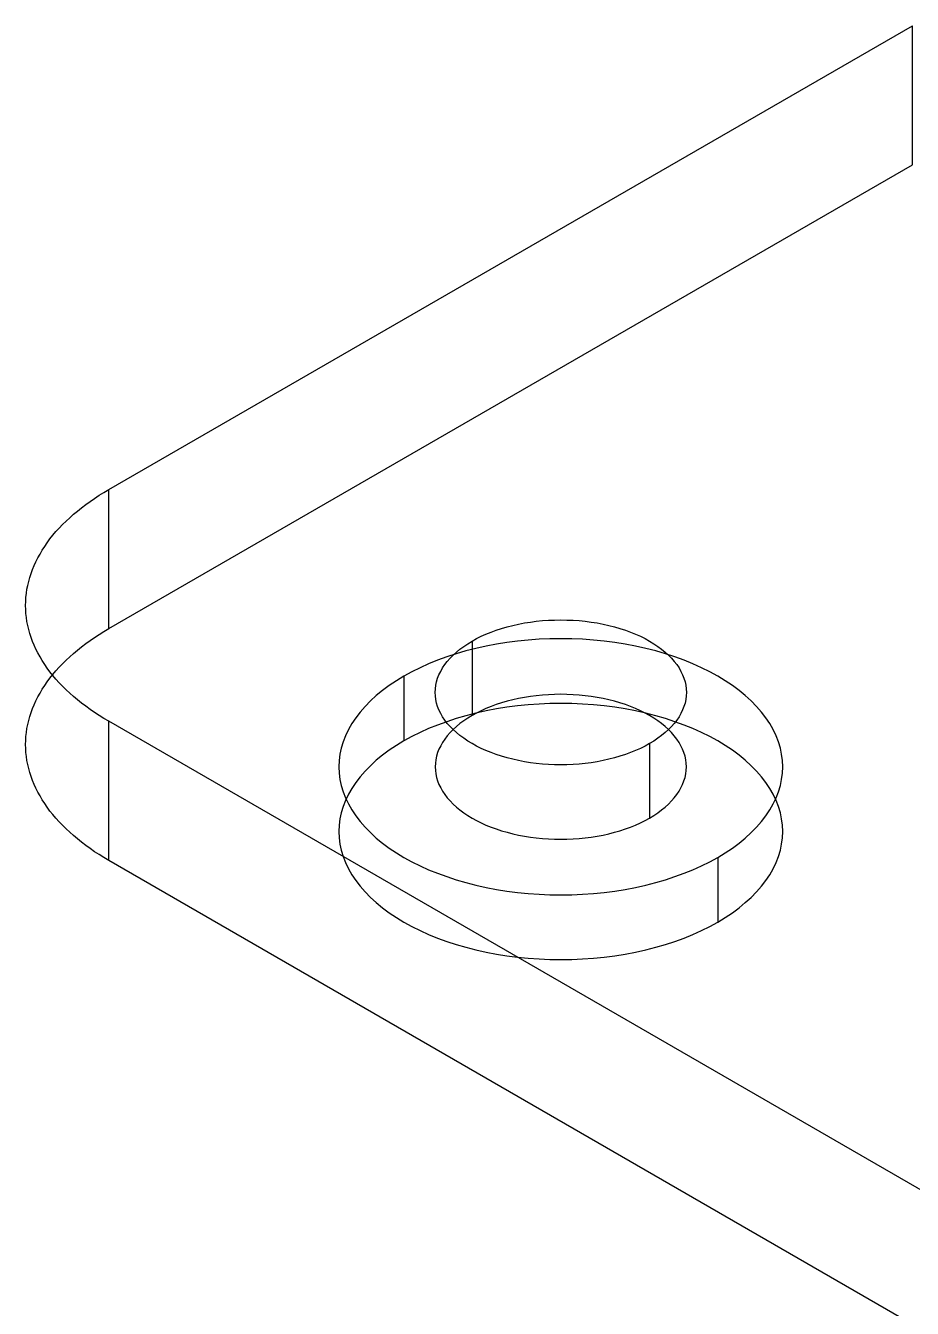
# Model space of a CAD drawing. Header units: inches. Extents: x 0.5 to 33.5, y 0.5 to 21.5.
# Drawn here: x 27.333 to 28.313, y 12.251 to 13.668 of the extents above; entities that cross this region are included whole.
import ezdxf

# ---------------------------------------------------------------- set-up
doc = ezdxf.new("R2010")
doc.units = ezdxf.units.IN
doc.header["$MEASUREMENT"] = 0

msp = doc.modelspace()

# ---------------------------------------------------------------- linework, layer by layer
at = {"layer": 'OUTLINE'}
for p, q in [((27.4252, 13.1552), (28.3126, 13.6675)), ((28.3126, 13.5138), (28.3126, 13.6675)), ((27.4252, 13.0015), (28.3126, 13.5138)), ((27.4095, 13.1454), (27.4146, 13.1488)), ((27.4146, 13.1488), (27.4198, 13.152)), ((27.4198, 13.152), (27.4252, 13.1552)), ((27.4252, 13.0015), (27.4252, 13.1552)), ((27.3906, 13.1314), (27.3951, 13.135)), ((27.3951, 13.135), (27.3997, 13.1386)), ((27.3997, 13.1386), (27.4045, 13.142)), ((27.4045, 13.142), (27.4095, 13.1454)), ((27.3741, 13.1164), (27.378, 13.1203)), ((27.378, 13.1203), (27.382, 13.124)), ((27.382, 13.124), (27.3862, 13.1278)), ((27.3862, 13.1278), (27.3906, 13.1314)), ((27.3635, 13.1046), (27.3668, 13.1086)), ((27.3668, 13.1086), (27.3704, 13.1125)), ((27.3704, 13.1125), (27.3741, 13.1164)), ((27.3517, 13.0882), (27.3544, 13.0923)), ((27.3544, 13.0923), (27.3572, 13.0964)), ((27.3572, 13.0964), (27.3602, 13.1005)), ((27.3602, 13.1005), (27.3635, 13.1046)), ((27.3447, 13.0754), (27.3468, 13.0797)), ((27.3468, 13.0797), (27.3492, 13.0839)), ((27.3492, 13.0839), (27.3517, 13.0882)), ((27.3394, 13.0625), (27.341, 13.0668)), ((27.341, 13.0668), (27.3427, 13.0711)), ((27.3427, 13.0711), (27.3447, 13.0754)), ((27.3357, 13.0493), (27.3367, 13.0537)), ((27.3367, 13.0537), (27.338, 13.0581)), ((27.338, 13.0581), (27.3394, 13.0625)), ((27.3334, 13.0316), (27.3337, 13.036)), ((27.3337, 13.036), (27.3342, 13.0405)), ((27.3342, 13.0405), (27.3348, 13.0449)), ((27.3348, 13.0449), (27.3357, 13.0493)), ((27.3333, 13.0271), (27.3334, 13.0316)), ((27.3334, 13.0227), (27.3333, 13.0271)), ((27.3337, 13.0182), (27.3334, 13.0227)), ((27.3342, 13.0138), (27.3337, 13.0182)), ((27.3348, 13.0094), (27.3342, 13.0138)), ((27.3357, 13.005), (27.3348, 13.0094)), ((27.8776, 13.0065), (27.8841, 13.0077)), ((27.8841, 13.0077), (27.8907, 13.0087)), ((27.8907, 13.0087), (27.8973, 13.0096)), ((27.8973, 13.0096), (27.904, 13.0103)), ((27.904, 13.0103), (27.9108, 13.0107)), ((27.9108, 13.0107), (27.9175, 13.011)), ((27.9175, 13.011), (27.9243, 13.0111)), ((27.9243, 13.0111), (27.9311, 13.011)), ((27.9311, 13.011), (27.9379, 13.0107)), ((27.9379, 13.0107), (27.9447, 13.0103)), ((27.9447, 13.0103), (27.9514, 13.0096)), ((27.9514, 13.0096), (27.958, 13.0087)), ((27.958, 13.0087), (27.9646, 13.0077)), ((27.9646, 13.0077), (27.9711, 13.0065)), ((27.3367, 13.0006), (27.3357, 13.005)), ((27.338, 12.9962), (27.3367, 13.0006)), ((27.3394, 12.9918), (27.338, 12.9962)), ((27.4095, 12.9917), (27.4146, 12.9951)), ((27.4146, 12.9951), (27.4198, 12.9983)), ((27.4198, 12.9983), (27.4252, 13.0015)), ((27.8312, 12.9904), (27.8364, 12.993)), ((27.8364, 12.993), (27.8417, 12.9954)), ((27.8417, 12.9954), (27.8473, 12.9976)), ((27.8473, 12.9976), (27.8531, 12.9997)), ((27.8531, 12.9997), (27.859, 13.0017)), ((27.859, 13.0017), (27.8651, 13.0034)), ((27.8651, 13.0034), (27.8713, 13.005)), ((27.8713, 13.005), (27.8776, 13.0065)), ((27.9711, 13.0065), (27.9774, 13.005)), ((27.9774, 13.005), (27.9836, 13.0034)), ((27.9836, 13.0034), (27.9897, 13.0017)), ((27.9897, 13.0017), (27.9956, 12.9997)), ((27.9956, 12.9997), (28.0014, 12.9976)), ((28.0014, 12.9976), (28.0069, 12.9954)), ((28.0069, 12.9954), (28.0123, 12.993)), ((28.0123, 12.993), (28.0175, 12.9904)), ((27.341, 12.9874), (27.3394, 12.9918)), ((27.3427, 12.9831), (27.341, 12.9874)), ((27.3447, 12.9788), (27.3427, 12.9831)), ((27.3468, 12.9746), (27.3447, 12.9788)), ((27.3906, 12.9777), (27.3951, 12.9813)), ((27.3951, 12.9813), (27.3997, 12.9849)), ((27.3997, 12.9849), (27.4045, 12.9883)), ((27.4045, 12.9883), (27.4095, 12.9917)), ((27.809, 12.9756), (27.813, 12.9788)), ((27.813, 12.9788), (27.8172, 12.9819)), ((27.8172, 12.9819), (27.8216, 12.9848)), ((27.8306, 12.9796), (27.8196, 12.9768)), ((27.8216, 12.9848), (27.8263, 12.9877)), ((27.8263, 12.9877), (27.8312, 12.9904)), ((27.8263, 12.9877), (27.8263, 12.9055)), ((27.8418, 12.9821), (27.8306, 12.9796)), ((27.8532, 12.9843), (27.8418, 12.9821)), ((27.8648, 12.9861), (27.8532, 12.9843)), ((27.8765, 12.9876), (27.8648, 12.9861)), ((27.8884, 12.9888), (27.8765, 12.9876)), ((27.9003, 12.9897), (27.8884, 12.9888)), ((27.9123, 12.9902), (27.9003, 12.9897)), ((27.9243, 12.9903), (27.9123, 12.9902)), ((27.9364, 12.9902), (27.9243, 12.9903)), ((27.9484, 12.9897), (27.9364, 12.9902)), ((27.9603, 12.9888), (27.9484, 12.9897)), ((27.9722, 12.9876), (27.9603, 12.9888)), ((27.9839, 12.9861), (27.9722, 12.9876)), ((27.9955, 12.9843), (27.9839, 12.9861)), ((28.0069, 12.9821), (27.9955, 12.9843)), ((28.0181, 12.9796), (28.0069, 12.9821)), ((28.0175, 12.9904), (28.0224, 12.9877)), ((28.0291, 12.9768), (28.0181, 12.9796)), ((28.0224, 12.9877), (28.0271, 12.9848)), ((28.0271, 12.9848), (28.0315, 12.9819)), ((28.0315, 12.9819), (28.0357, 12.9788)), ((28.0357, 12.9788), (28.0396, 12.9756)), ((27.3492, 12.9703), (27.3468, 12.9746)), ((27.3517, 12.9661), (27.3492, 12.9703)), ((27.3544, 12.9619), (27.3517, 12.9661)), ((27.3741, 12.9627), (27.378, 12.9666)), ((27.378, 12.9666), (27.382, 12.9703)), ((27.382, 12.9703), (27.3862, 12.9741)), ((27.3862, 12.9741), (27.3906, 12.9777)), ((27.7882, 12.9665), (27.7784, 12.9625)), ((27.7983, 12.9702), (27.7882, 12.9665)), ((27.7962, 12.9617), (27.799, 12.9653)), ((27.8088, 12.9736), (27.7983, 12.9702)), ((27.799, 12.9653), (27.8021, 12.9688)), ((27.8021, 12.9688), (27.8054, 12.9722)), ((27.8054, 12.9722), (27.809, 12.9756)), ((27.8196, 12.9768), (27.8088, 12.9736)), ((28.0399, 12.9736), (28.0291, 12.9768)), ((28.0396, 12.9756), (28.0433, 12.9722)), ((28.0503, 12.9702), (28.0399, 12.9736)), ((28.0433, 12.9722), (28.0466, 12.9688)), ((28.0466, 12.9688), (28.0497, 12.9653)), ((28.0497, 12.9653), (28.0525, 12.9617)), ((28.0605, 12.9665), (28.0503, 12.9702)), ((28.0703, 12.9625), (28.0605, 12.9665)), ((27.3572, 12.9578), (27.3544, 12.9619)), ((27.3602, 12.9537), (27.3572, 12.9578)), ((27.3635, 12.9497), (27.3602, 12.9537)), ((27.3602, 12.9468), (27.3635, 12.9509)), ((27.3635, 12.9509), (27.3668, 12.9549)), ((27.3668, 12.9549), (27.3704, 12.9588)), ((27.3704, 12.9588), (27.3741, 12.9627)), ((27.7598, 12.9537), (27.751, 12.9489)), ((27.7689, 12.9582), (27.7598, 12.9537)), ((27.7784, 12.9625), (27.7689, 12.9582)), ((27.7883, 12.9467), (27.7898, 12.9505)), ((27.7898, 12.9505), (27.7917, 12.9543)), ((27.7917, 12.9543), (27.7938, 12.958)), ((27.7938, 12.958), (27.7962, 12.9617)), ((28.0525, 12.9617), (28.0549, 12.958)), ((28.0549, 12.958), (28.057, 12.9543)), ((28.057, 12.9543), (28.0589, 12.9505)), ((28.0589, 12.9505), (28.0603, 12.9467)), ((28.0798, 12.9582), (28.0703, 12.9625)), ((28.0889, 12.9537), (28.0798, 12.9582)), ((28.0976, 12.9489), (28.0889, 12.9537)), ((27.3517, 12.9345), (27.3544, 12.9386)), ((27.3544, 12.9386), (27.3572, 12.9428)), ((27.3572, 12.9428), (27.3602, 12.9468)), ((27.3668, 12.9457), (27.3635, 12.9497)), ((27.3704, 12.9417), (27.3668, 12.9457)), ((27.3741, 12.9379), (27.3704, 12.9417)), ((27.378, 12.934), (27.3741, 12.9379)), ((27.7349, 12.9386), (27.7275, 12.9331)), ((27.7428, 12.9439), (27.7349, 12.9386)), ((27.751, 12.9489), (27.7428, 12.9439)), ((27.751, 12.9489), (27.751, 12.8774)), ((27.7858, 12.935), (27.7863, 12.9389)), ((27.7863, 12.9389), (27.7872, 12.9428)), ((27.7872, 12.9428), (27.7883, 12.9467)), ((28.0603, 12.9467), (28.0615, 12.9428)), ((28.0615, 12.9428), (28.0623, 12.9389)), ((28.0623, 12.9389), (28.0628, 12.935)), ((28.1059, 12.9439), (28.0976, 12.9489)), ((28.1138, 12.9386), (28.1059, 12.9439)), ((28.1212, 12.9331), (28.1138, 12.9386)), ((27.3447, 12.9217), (27.3468, 12.926)), ((27.3468, 12.926), (27.3492, 12.9303)), ((27.3492, 12.9303), (27.3517, 12.9345)), ((27.382, 12.9302), (27.378, 12.934)), ((27.3862, 12.9265), (27.382, 12.9302)), ((27.3906, 12.9228), (27.3862, 12.9265)), ((27.3951, 12.9192), (27.3906, 12.9228)), ((27.7206, 12.9275), (27.7141, 12.9216)), ((27.7275, 12.9331), (27.7206, 12.9275)), ((27.7857, 12.9311), (27.7858, 12.935)), ((27.7858, 12.9271), (27.7857, 12.9311)), ((27.7863, 12.9232), (27.7858, 12.9271)), ((27.7872, 12.9193), (27.7863, 12.9232)), ((27.8713, 12.9228), (27.8651, 12.9212)), ((27.8776, 12.9242), (27.8713, 12.9228)), ((27.8841, 12.9255), (27.8776, 12.9242)), ((27.8907, 12.9265), (27.8841, 12.9255)), ((27.8973, 12.9274), (27.8907, 12.9265)), ((27.904, 12.928), (27.8973, 12.9274)), ((27.9108, 12.9285), (27.904, 12.928)), ((27.9175, 12.9288), (27.9108, 12.9285)), ((27.9243, 12.9289), (27.9175, 12.9288)), ((27.9311, 12.9288), (27.9243, 12.9289)), ((27.9379, 12.9285), (27.9311, 12.9288)), ((27.9447, 12.928), (27.9379, 12.9285)), ((27.9514, 12.9274), (27.9447, 12.928)), ((27.958, 12.9265), (27.9514, 12.9274)), ((27.9646, 12.9255), (27.958, 12.9265)), ((27.9711, 12.9242), (27.9646, 12.9255)), ((27.9774, 12.9228), (27.9711, 12.9242)), ((27.9836, 12.9212), (27.9774, 12.9228)), ((28.0623, 12.9232), (28.0615, 12.9193)), ((28.0628, 12.9271), (28.0623, 12.9232)), ((28.0628, 12.935), (28.063, 12.9311)), ((28.063, 12.9311), (28.0628, 12.9271)), ((28.1281, 12.9275), (28.1212, 12.9331)), ((28.1346, 12.9216), (28.1281, 12.9275)), ((27.338, 12.9044), (27.3394, 12.9088)), ((27.3394, 12.9088), (27.341, 12.9131)), ((27.341, 12.9131), (27.3427, 12.9174)), ((27.3427, 12.9174), (27.3447, 12.9217)), ((27.3997, 12.9157), (27.3951, 12.9192)), ((27.4045, 12.9122), (27.3997, 12.9157)), ((27.4095, 12.9088), (27.4045, 12.9122)), ((27.4146, 12.9055), (27.4095, 12.9088)), ((27.7028, 12.9093), (27.6979, 12.903)), ((27.7082, 12.9155), (27.7028, 12.9093)), ((27.7141, 12.9216), (27.7082, 12.9155)), ((27.7883, 12.9155), (27.7872, 12.9193)), ((27.7898, 12.9116), (27.7883, 12.9155)), ((27.7917, 12.9078), (27.7898, 12.9116)), ((27.7938, 12.9041), (27.7917, 12.9078)), ((27.8306, 12.9081), (27.8196, 12.9053)), ((27.8312, 12.9082), (27.8263, 12.9055)), ((27.8418, 12.9106), (27.8306, 12.9081)), ((27.8364, 12.9107), (27.8312, 12.9082)), ((27.8417, 12.9131), (27.8364, 12.9107)), ((27.8473, 12.9154), (27.8417, 12.9131)), ((27.8532, 12.9128), (27.8418, 12.9106)), ((27.8531, 12.9175), (27.8473, 12.9154)), ((27.859, 12.9195), (27.8531, 12.9175)), ((27.8648, 12.9146), (27.8532, 12.9128)), ((27.8651, 12.9212), (27.859, 12.9195)), ((27.8765, 12.9162), (27.8648, 12.9146)), ((27.8884, 12.9173), (27.8765, 12.9162)), ((27.9003, 12.9182), (27.8884, 12.9173)), ((27.9123, 12.9187), (27.9003, 12.9182)), ((27.9243, 12.9189), (27.9123, 12.9187)), ((27.9364, 12.9187), (27.9243, 12.9189)), ((27.9484, 12.9182), (27.9364, 12.9187)), ((27.9603, 12.9173), (27.9484, 12.9182)), ((27.9722, 12.9162), (27.9603, 12.9173)), ((27.9839, 12.9146), (27.9722, 12.9162)), ((27.9897, 12.9195), (27.9836, 12.9212)), ((27.9955, 12.9128), (27.9839, 12.9146)), ((27.9956, 12.9175), (27.9897, 12.9195)), ((28.0069, 12.9106), (27.9955, 12.9128)), ((28.0014, 12.9154), (27.9956, 12.9175)), ((28.0069, 12.9131), (28.0014, 12.9154)), ((28.0123, 12.9107), (28.0069, 12.9131)), ((28.0181, 12.9081), (28.0069, 12.9106)), ((28.0175, 12.9082), (28.0123, 12.9107)), ((28.0224, 12.9055), (28.0175, 12.9082)), ((28.0291, 12.9053), (28.0181, 12.9081)), ((28.057, 12.9078), (28.0549, 12.9041)), ((28.0589, 12.9116), (28.057, 12.9078)), ((28.0603, 12.9155), (28.0589, 12.9116)), ((28.0615, 12.9193), (28.0603, 12.9155)), ((28.1405, 12.9155), (28.1346, 12.9216)), ((28.1459, 12.9093), (28.1405, 12.9155)), ((28.1508, 12.903), (28.1459, 12.9093)), ((27.3348, 12.8912), (27.3357, 12.8956)), ((27.3357, 12.8956), (27.3367, 12.9)), ((27.3367, 12.9), (27.338, 12.9044)), ((27.4198, 12.9022), (27.4146, 12.9055)), ((27.4252, 12.8991), (27.4198, 12.9022)), ((27.4252, 12.7454), (27.4252, 12.8991)), ((29.8654, 11.4902), (27.4252, 12.8991)), ((27.6936, 12.8965), (27.6898, 12.8899)), ((27.6979, 12.903), (27.6936, 12.8965)), ((27.7882, 12.895), (27.7784, 12.891)), ((27.7983, 12.8987), (27.7882, 12.895)), ((27.7962, 12.9004), (27.7938, 12.9041)), ((27.799, 12.8968), (27.7962, 12.9004)), ((27.8088, 12.9022), (27.7983, 12.8987)), ((27.8021, 12.8933), (27.799, 12.8968)), ((27.8196, 12.9053), (27.8088, 12.9022)), ((27.813, 12.8965), (27.809, 12.8933)), ((27.8172, 12.8996), (27.813, 12.8965)), ((27.8216, 12.9026), (27.8172, 12.8996)), ((27.8263, 12.9055), (27.8216, 12.9026)), ((28.0271, 12.9026), (28.0224, 12.9055)), ((28.0315, 12.8996), (28.0271, 12.9026)), ((28.0399, 12.9022), (28.0291, 12.9053)), ((28.0357, 12.8965), (28.0315, 12.8996)), ((28.0396, 12.8933), (28.0357, 12.8965)), ((28.0503, 12.8987), (28.0399, 12.9022)), ((28.0497, 12.8968), (28.0466, 12.8933)), ((28.0525, 12.9004), (28.0497, 12.8968)), ((28.0605, 12.895), (28.0503, 12.8987)), ((28.0549, 12.9041), (28.0525, 12.9004)), ((28.0703, 12.891), (28.0605, 12.895)), ((28.1551, 12.8965), (28.1508, 12.903)), ((28.1589, 12.8899), (28.1551, 12.8965)), ((27.3334, 12.8779), (27.3337, 12.8823)), ((27.3337, 12.8823), (27.3342, 12.8868)), ((27.3342, 12.8868), (27.3348, 12.8912)), ((27.6866, 12.8832), (27.684, 12.8764)), ((27.6898, 12.8899), (27.6866, 12.8832)), ((27.7598, 12.8822), (27.751, 12.8774)), ((27.7689, 12.8868), (27.7598, 12.8822)), ((27.7784, 12.891), (27.7689, 12.8868)), ((27.7962, 12.8795), (27.7938, 12.8758)), ((27.799, 12.8831), (27.7962, 12.8795)), ((27.8021, 12.8866), (27.799, 12.8831)), ((27.8054, 12.8899), (27.8021, 12.8933)), ((27.8054, 12.89), (27.8021, 12.8866)), ((27.809, 12.8933), (27.8054, 12.89)), ((27.809, 12.8866), (27.8054, 12.8899)), ((27.813, 12.8834), (27.809, 12.8866)), ((27.8172, 12.8803), (27.813, 12.8834)), ((27.8216, 12.8773), (27.8172, 12.8803)), ((28.0315, 12.8803), (28.0271, 12.8773)), ((28.0357, 12.8834), (28.0315, 12.8803)), ((28.0396, 12.8866), (28.0357, 12.8834)), ((28.0433, 12.89), (28.0396, 12.8933)), ((28.0433, 12.8899), (28.0396, 12.8866)), ((28.0466, 12.8933), (28.0433, 12.8899)), ((28.0466, 12.8866), (28.0433, 12.89)), ((28.0497, 12.8831), (28.0466, 12.8866)), ((28.0525, 12.8795), (28.0497, 12.8831)), ((28.0549, 12.8758), (28.0525, 12.8795)), ((28.0798, 12.8868), (28.0703, 12.891)), ((28.0889, 12.8822), (28.0798, 12.8868)), ((28.0976, 12.8774), (28.0889, 12.8822)), ((28.1621, 12.8832), (28.1589, 12.8899)), ((28.1647, 12.8764), (28.1621, 12.8832)), ((27.3333, 12.8734), (27.3334, 12.8779)), ((27.3334, 12.869), (27.3333, 12.8734)), ((27.3337, 12.8645), (27.3334, 12.869)), ((27.6819, 12.8696), (27.6804, 12.8627)), ((27.684, 12.8764), (27.6819, 12.8696)), ((27.7349, 12.8671), (27.7275, 12.8617)), ((27.7428, 12.8724), (27.7349, 12.8671)), ((27.751, 12.8774), (27.7428, 12.8724)), ((27.7898, 12.8683), (27.7883, 12.8645)), ((27.7917, 12.8721), (27.7898, 12.8683)), ((27.7938, 12.8758), (27.7917, 12.8721)), ((27.8263, 12.8745), (27.8216, 12.8773)), ((27.8312, 12.8718), (27.8263, 12.8745)), ((27.8364, 12.8692), (27.8312, 12.8718)), ((27.8417, 12.8668), (27.8364, 12.8692)), ((27.8473, 12.8645), (27.8417, 12.8668)), ((28.0069, 12.8668), (28.0014, 12.8645)), ((28.0123, 12.8692), (28.0069, 12.8668)), ((28.0175, 12.8718), (28.0123, 12.8692)), ((28.0224, 12.8745), (28.0175, 12.8718)), ((28.0271, 12.8773), (28.0224, 12.8745)), ((28.0224, 12.8745), (28.0224, 12.7922)), ((28.057, 12.8721), (28.0549, 12.8758)), ((28.0589, 12.8683), (28.057, 12.8721)), ((28.0603, 12.8645), (28.0589, 12.8683)), ((28.1059, 12.8724), (28.0976, 12.8774)), ((28.1138, 12.8671), (28.1059, 12.8724)), ((28.1212, 12.8617), (28.1138, 12.8671)), ((28.1668, 12.8696), (28.1647, 12.8764)), ((28.1682, 12.8627), (28.1668, 12.8696)), ((27.3342, 12.8601), (27.3337, 12.8645)), ((27.3348, 12.8557), (27.3342, 12.8601)), ((27.3357, 12.8513), (27.3348, 12.8557)), ((27.3367, 12.8469), (27.3357, 12.8513)), ((27.6796, 12.8558), (27.6793, 12.8488)), ((27.6804, 12.8627), (27.6796, 12.8558)), ((27.7206, 12.856), (27.7141, 12.8501)), ((27.7275, 12.8617), (27.7206, 12.856)), ((27.7858, 12.8528), (27.7857, 12.8488)), ((27.7863, 12.8567), (27.7858, 12.8528)), ((27.7872, 12.8606), (27.7863, 12.8567)), ((27.7883, 12.8645), (27.7872, 12.8606)), ((27.8531, 12.8624), (27.8473, 12.8645)), ((27.859, 12.8605), (27.8531, 12.8624)), ((27.8651, 12.8587), (27.859, 12.8605)), ((27.8713, 12.8571), (27.8651, 12.8587)), ((27.8776, 12.8557), (27.8713, 12.8571)), ((27.8841, 12.8545), (27.8776, 12.8557)), ((27.8907, 12.8534), (27.8841, 12.8545)), ((27.8973, 12.8525), (27.8907, 12.8534)), ((27.904, 12.8519), (27.8973, 12.8525)), ((27.9108, 12.8514), (27.904, 12.8519)), ((27.9175, 12.8511), (27.9108, 12.8514)), ((27.9243, 12.851), (27.9175, 12.8511)), ((27.9311, 12.8511), (27.9243, 12.851)), ((27.9379, 12.8514), (27.9311, 12.8511)), ((27.9447, 12.8519), (27.9379, 12.8514)), ((27.9514, 12.8525), (27.9447, 12.8519)), ((27.958, 12.8534), (27.9514, 12.8525)), ((27.9646, 12.8545), (27.958, 12.8534)), ((27.9711, 12.8557), (27.9646, 12.8545)), ((27.9774, 12.8571), (27.9711, 12.8557)), ((27.9836, 12.8587), (27.9774, 12.8571)), ((27.9897, 12.8605), (27.9836, 12.8587)), ((27.9956, 12.8624), (27.9897, 12.8605)), ((28.0014, 12.8645), (27.9956, 12.8624)), ((28.0615, 12.8606), (28.0603, 12.8645)), ((28.0623, 12.8567), (28.0615, 12.8606)), ((28.0628, 12.8528), (28.0623, 12.8567)), ((28.063, 12.8488), (28.0628, 12.8528)), ((28.1281, 12.856), (28.1212, 12.8617)), ((28.1346, 12.8501), (28.1281, 12.856)), ((28.1691, 12.8558), (28.1682, 12.8627)), ((28.1694, 12.8488), (28.1691, 12.8558)), ((27.338, 12.8425), (27.3367, 12.8469)), ((27.3394, 12.8381), (27.338, 12.8425)), ((27.341, 12.8337), (27.3394, 12.8381)), ((27.6793, 12.8488), (27.6796, 12.8419)), ((27.6796, 12.8419), (27.6804, 12.835)), ((27.7028, 12.8379), (27.6979, 12.8315)), ((27.7082, 12.8441), (27.7028, 12.8379)), ((27.7141, 12.8501), (27.7082, 12.8441)), ((27.7857, 12.8488), (27.7858, 12.8449)), ((27.7858, 12.8449), (27.7863, 12.841)), ((27.7863, 12.841), (27.7872, 12.8371)), ((27.7872, 12.8371), (27.7883, 12.8332)), ((28.0603, 12.8332), (28.0615, 12.8371)), ((28.0615, 12.8371), (28.0623, 12.841)), ((28.0623, 12.841), (28.0628, 12.8449)), ((28.0628, 12.8449), (28.063, 12.8488)), ((28.1405, 12.8441), (28.1346, 12.8501)), ((28.1459, 12.8379), (28.1405, 12.8441)), ((28.1508, 12.8315), (28.1459, 12.8379)), ((28.1682, 12.835), (28.1691, 12.8419)), ((28.1691, 12.8419), (28.1694, 12.8488)), ((27.3427, 12.8294), (27.341, 12.8337)), ((27.3447, 12.8251), (27.3427, 12.8294)), ((27.3468, 12.8209), (27.3447, 12.8251)), ((27.6804, 12.835), (27.6819, 12.8281)), ((27.6819, 12.8281), (27.684, 12.8212)), ((27.6936, 12.825), (27.6898, 12.8185)), ((27.6979, 12.8315), (27.6936, 12.825)), ((27.7883, 12.8332), (27.7898, 12.8294)), ((27.7898, 12.8294), (27.7917, 12.8256)), ((27.7917, 12.8256), (27.7938, 12.8219)), ((28.0549, 12.8219), (28.057, 12.8256)), ((28.057, 12.8256), (28.0589, 12.8294)), ((28.0589, 12.8294), (28.0603, 12.8332)), ((28.1551, 12.825), (28.1508, 12.8315)), ((28.1589, 12.8185), (28.1551, 12.825)), ((28.1647, 12.8212), (28.1668, 12.8281)), ((28.1668, 12.8281), (28.1682, 12.835)), ((27.3492, 12.8166), (27.3468, 12.8209)), ((27.3517, 12.8124), (27.3492, 12.8166)), ((27.3544, 12.8082), (27.3517, 12.8124)), ((27.684, 12.8212), (27.6866, 12.8145)), ((27.6866, 12.8118), (27.684, 12.805)), ((27.6898, 12.8185), (27.6866, 12.8118)), ((27.6866, 12.8145), (27.6898, 12.8078)), ((27.7938, 12.8219), (27.7962, 12.8182)), ((27.7962, 12.8182), (27.799, 12.8146)), ((27.799, 12.8146), (27.8021, 12.8111)), ((27.8021, 12.8111), (27.8054, 12.8077)), ((28.0433, 12.8077), (28.0466, 12.8111)), ((28.0466, 12.8111), (28.0497, 12.8146)), ((28.0497, 12.8146), (28.0525, 12.8182)), ((28.0525, 12.8182), (28.0549, 12.8219)), ((28.1621, 12.8118), (28.1589, 12.8185)), ((28.1589, 12.8078), (28.1621, 12.8145)), ((28.1621, 12.8145), (28.1647, 12.8212)), ((28.1647, 12.805), (28.1621, 12.8118)), ((27.3572, 12.8041), (27.3544, 12.8082)), ((27.3602, 12.8), (27.3572, 12.8041)), ((27.3635, 12.796), (27.3602, 12.8)), ((27.3668, 12.792), (27.3635, 12.796)), ((27.6819, 12.7981), (27.6804, 12.7912)), ((27.684, 12.805), (27.6819, 12.7981)), ((27.6898, 12.8078), (27.6936, 12.8012)), ((27.6936, 12.8012), (27.6979, 12.7947)), ((27.6979, 12.7947), (27.7028, 12.7883)), ((27.8054, 12.8077), (27.809, 12.8044)), ((27.809, 12.8044), (27.813, 12.8012)), ((27.813, 12.8012), (27.8172, 12.7981)), ((27.8172, 12.7981), (27.8216, 12.7951)), ((27.8216, 12.7951), (27.8263, 12.7922)), ((28.0224, 12.7922), (28.0271, 12.7951)), ((28.0271, 12.7951), (28.0315, 12.7981)), ((28.0315, 12.7981), (28.0357, 12.8012)), ((28.0357, 12.8012), (28.0396, 12.8044)), ((28.0396, 12.8044), (28.0433, 12.8077)), ((28.1459, 12.7883), (28.1508, 12.7947)), ((28.1508, 12.7947), (28.1551, 12.8012)), ((28.1551, 12.8012), (28.1589, 12.8078)), ((28.1668, 12.7981), (28.1647, 12.805)), ((28.1682, 12.7912), (28.1668, 12.7981)), ((27.3704, 12.7881), (27.3668, 12.792)), ((27.3741, 12.7842), (27.3704, 12.7881)), ((27.378, 12.7803), (27.3741, 12.7842)), ((27.382, 12.7765), (27.378, 12.7803)), ((27.6796, 12.7843), (27.6793, 12.7774)), ((27.6804, 12.7912), (27.6796, 12.7843)), ((27.7028, 12.7883), (27.7082, 12.7821)), ((27.7082, 12.7821), (27.7141, 12.7761)), ((27.8263, 12.7922), (27.8312, 12.7895)), ((27.8312, 12.7895), (27.8364, 12.787)), ((27.8364, 12.787), (27.8417, 12.7845)), ((27.8417, 12.7845), (27.8473, 12.7823)), ((27.8473, 12.7823), (27.8531, 12.7802)), ((27.9956, 12.7802), (28.0014, 12.7823)), ((28.0014, 12.7823), (28.0069, 12.7845)), ((28.0069, 12.7845), (28.0123, 12.787)), ((28.0123, 12.787), (28.0175, 12.7895)), ((28.0175, 12.7895), (28.0224, 12.7922)), ((28.1346, 12.7761), (28.1405, 12.7821)), ((28.1405, 12.7821), (28.1459, 12.7883)), ((28.1691, 12.7843), (28.1682, 12.7912)), ((28.1694, 12.7774), (28.1691, 12.7843)), ((27.3862, 12.7728), (27.382, 12.7765)), ((27.3906, 12.7691), (27.3862, 12.7728)), ((27.3951, 12.7655), (27.3906, 12.7691)), ((27.6793, 12.7774), (27.6796, 12.7704)), ((27.6796, 12.7704), (27.6804, 12.7635)), ((27.7141, 12.7761), (27.7206, 12.7702)), ((27.7206, 12.7702), (27.7275, 12.7646)), ((27.8531, 12.7802), (27.859, 12.7782)), ((27.859, 12.7782), (27.8651, 12.7765)), ((27.8651, 12.7765), (27.8713, 12.7749)), ((27.8713, 12.7749), (27.8776, 12.7735)), ((27.8776, 12.7735), (27.8841, 12.7722)), ((27.8841, 12.7722), (27.8907, 12.7712)), ((27.8907, 12.7712), (27.8973, 12.7703)), ((27.8973, 12.7703), (27.904, 12.7697)), ((27.904, 12.7697), (27.9108, 12.7692)), ((27.9108, 12.7692), (27.9175, 12.7689)), ((27.9175, 12.7689), (27.9243, 12.7688)), ((27.9243, 12.7688), (27.9311, 12.7689)), ((27.9311, 12.7689), (27.9379, 12.7692)), ((27.9379, 12.7692), (27.9447, 12.7697)), ((27.9447, 12.7697), (27.9514, 12.7703)), ((27.9514, 12.7703), (27.958, 12.7712)), ((27.958, 12.7712), (27.9646, 12.7722)), ((27.9646, 12.7722), (27.9711, 12.7735)), ((27.9711, 12.7735), (27.9774, 12.7749)), ((27.9774, 12.7749), (27.9836, 12.7765)), ((27.9836, 12.7765), (27.9897, 12.7782)), ((27.9897, 12.7782), (27.9956, 12.7802)), ((28.1212, 12.7646), (28.1281, 12.7702)), ((28.1281, 12.7702), (28.1346, 12.7761)), ((28.1682, 12.7635), (28.1691, 12.7704)), ((28.1691, 12.7704), (28.1694, 12.7774)), ((27.3997, 12.762), (27.3951, 12.7655)), ((27.4045, 12.7585), (27.3997, 12.762)), ((27.4095, 12.7551), (27.4045, 12.7585)), ((27.4146, 12.7518), (27.4095, 12.7551)), ((27.6804, 12.7635), (27.6819, 12.7566)), ((27.6819, 12.7566), (27.684, 12.7498)), ((27.7275, 12.7646), (27.7349, 12.7591)), ((27.7349, 12.7591), (27.7428, 12.7538)), ((27.7428, 12.7538), (27.751, 12.7488)), ((28.0976, 12.7488), (28.1059, 12.7538)), ((28.1059, 12.7538), (28.1138, 12.7591)), ((28.1138, 12.7591), (28.1212, 12.7646)), ((28.1647, 12.7498), (28.1668, 12.7566)), ((28.1668, 12.7566), (28.1682, 12.7635)), ((27.4198, 12.7485), (27.4146, 12.7518)), ((27.4252, 12.7454), (27.4198, 12.7485)), ((30.9746, 10.6961), (27.4252, 12.7454)), ((27.684, 12.7498), (27.6866, 12.743)), ((27.6866, 12.743), (27.6898, 12.7363)), ((27.751, 12.7488), (27.7598, 12.744)), ((27.7598, 12.744), (27.7689, 12.7395)), ((27.7689, 12.7395), (27.7784, 12.7352)), ((28.0703, 12.7352), (28.0798, 12.7395)), ((28.0798, 12.7395), (28.0889, 12.744)), ((28.0889, 12.744), (28.0976, 12.7488)), ((28.0976, 12.7488), (28.0976, 12.6773)), ((28.1589, 12.7363), (28.1621, 12.743)), ((28.1621, 12.743), (28.1647, 12.7498)), ((27.6898, 12.7363), (27.6936, 12.7297)), ((27.6936, 12.7297), (27.6979, 12.7232)), ((27.7784, 12.7352), (27.7882, 12.7312)), ((27.7882, 12.7312), (27.7983, 12.7275)), ((27.7983, 12.7275), (27.8088, 12.7241)), ((27.8088, 12.7241), (27.8196, 12.7209)), ((28.0291, 12.7209), (28.0399, 12.7241)), ((28.0399, 12.7241), (28.0503, 12.7275)), ((28.0503, 12.7275), (28.0605, 12.7312)), ((28.0605, 12.7312), (28.0703, 12.7352)), ((28.1508, 12.7232), (28.1551, 12.7297)), ((28.1551, 12.7297), (28.1589, 12.7363)), ((27.6979, 12.7232), (27.7028, 12.7169)), ((27.7028, 12.7169), (27.7082, 12.7107)), ((27.7082, 12.7107), (27.7141, 12.7046)), ((27.8196, 12.7209), (27.8306, 12.7181)), ((27.8306, 12.7181), (27.8418, 12.7156)), ((27.8418, 12.7156), (27.8532, 12.7134)), ((27.8532, 12.7134), (27.8648, 12.7116)), ((27.8648, 12.7116), (27.8765, 12.7101)), ((27.8765, 12.7101), (27.8884, 12.7089)), ((27.9603, 12.7089), (27.9722, 12.7101)), ((27.9722, 12.7101), (27.9839, 12.7116)), ((27.9839, 12.7116), (27.9955, 12.7134)), ((27.9955, 12.7134), (28.0069, 12.7156)), ((28.0069, 12.7156), (28.0181, 12.7181)), ((28.0181, 12.7181), (28.0291, 12.7209)), ((28.1346, 12.7046), (28.1405, 12.7107)), ((28.1405, 12.7107), (28.1459, 12.7169)), ((28.1459, 12.7169), (28.1508, 12.7232)), ((27.7141, 12.7046), (27.7206, 12.6988)), ((27.7206, 12.6988), (27.7275, 12.6931)), ((27.8884, 12.7089), (27.9003, 12.708)), ((27.9003, 12.708), (27.9123, 12.7075)), ((27.9123, 12.7075), (27.9243, 12.7073)), ((27.9243, 12.7073), (27.9364, 12.7075)), ((27.9364, 12.7075), (27.9484, 12.708)), ((27.9484, 12.708), (27.9603, 12.7089)), ((28.1212, 12.6931), (28.1281, 12.6988)), ((28.1281, 12.6988), (28.1346, 12.7046)), ((27.7275, 12.6931), (27.7349, 12.6876)), ((27.7349, 12.6876), (27.7428, 12.6824)), ((27.7428, 12.6824), (27.751, 12.6773)), ((28.0976, 12.6773), (28.1059, 12.6824)), ((28.1059, 12.6824), (28.1138, 12.6876)), ((28.1138, 12.6876), (28.1212, 12.6931)), ((27.751, 12.6773), (27.7598, 12.6725)), ((27.7598, 12.6725), (27.7689, 12.668)), ((27.7689, 12.668), (27.7784, 12.6637)), ((28.0703, 12.6637), (28.0798, 12.668)), ((28.0798, 12.668), (28.0889, 12.6725)), ((28.0889, 12.6725), (28.0976, 12.6773)), ((27.7784, 12.6637), (27.7882, 12.6597)), ((27.7882, 12.6597), (27.7983, 12.656)), ((27.7983, 12.656), (27.8088, 12.6526)), ((28.0399, 12.6526), (28.0503, 12.656)), ((28.0503, 12.656), (28.0605, 12.6597)), ((28.0605, 12.6597), (28.0703, 12.6637)), ((27.8088, 12.6526), (27.8196, 12.6495)), ((27.8196, 12.6495), (27.8306, 12.6466)), ((27.8306, 12.6466), (27.8418, 12.6441)), ((27.8418, 12.6441), (27.8532, 12.642)), ((27.8532, 12.642), (27.8648, 12.6401)), ((27.8648, 12.6401), (27.8765, 12.6386)), ((27.8765, 12.6386), (27.8884, 12.6374)), ((27.9603, 12.6374), (27.9722, 12.6386)), ((27.9722, 12.6386), (27.9839, 12.6401)), ((27.9839, 12.6401), (27.9955, 12.642)), ((27.9955, 12.642), (28.0069, 12.6441)), ((28.0069, 12.6441), (28.0181, 12.6466)), ((28.0181, 12.6466), (28.0291, 12.6495)), ((28.0291, 12.6495), (28.0399, 12.6526)), ((27.8884, 12.6374), (27.9003, 12.6366)), ((27.9003, 12.6366), (27.9123, 12.636)), ((27.9123, 12.636), (27.9243, 12.6359)), ((27.9243, 12.6359), (27.9364, 12.636)), ((27.9364, 12.636), (27.9484, 12.6366)), ((27.9484, 12.6366), (27.9603, 12.6374))]:
    msp.add_line(p, q, dxfattribs=at)

doc.saveas('drawing.dxf')
